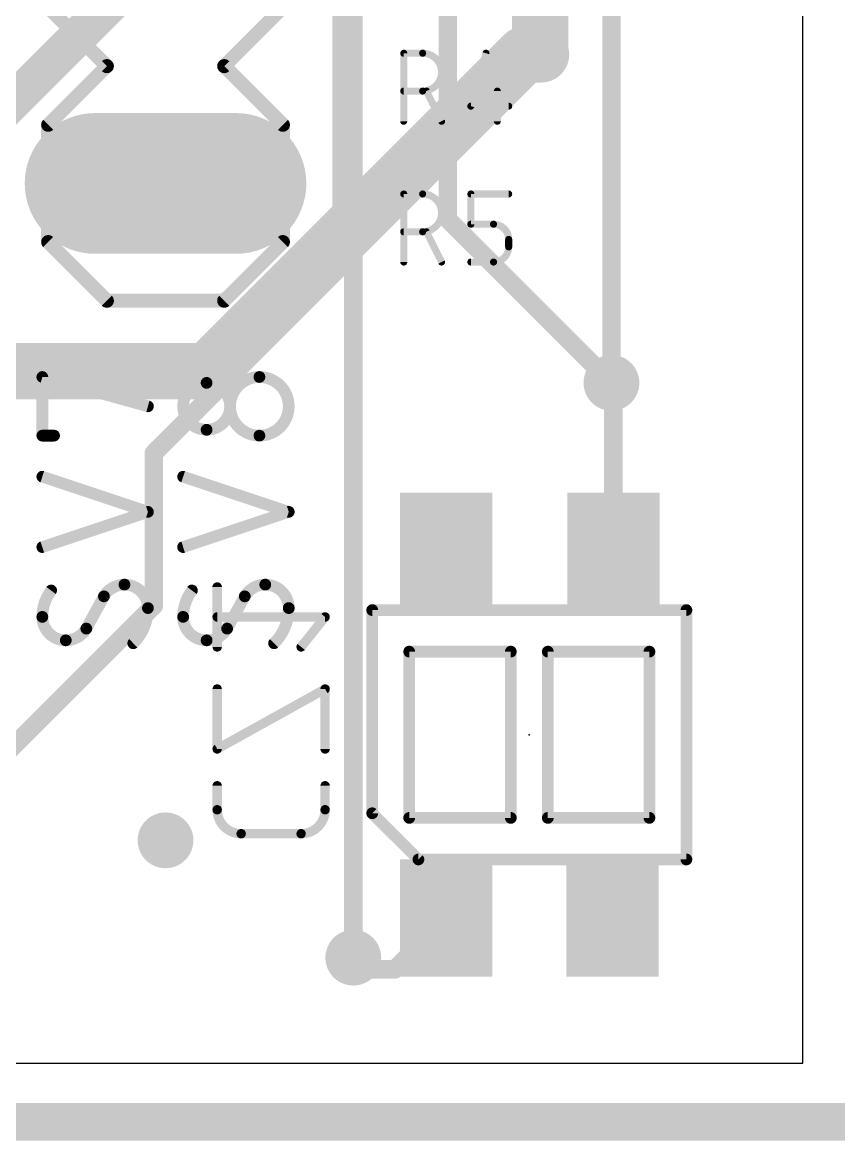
# Model space of a CAD drawing. Extents: x -2.4 to 71.8, y -0.8 to 95.3.
# Drawn here: x 44.55 to 53.39, y -0.84 to 11.27 of the extents above; entities that cross this region are included whole.
import ezdxf

# ---------------------------------------------------------------- set-up
doc = ezdxf.new("R2010")
doc.units = 0
for name, color, linetype in [('1', 12, 'CONTINUOUS'), ('15', 30, 'CONTINUOUS'), ('16', 132, 'CONTINUOUS'), ('17', 110, 'CONTINUOUS'), ('18', 110, 'CONTINUOUS'), ('2', 41, 'CONTINUOUS'), ('20', 31, 'CONTINUOUS'), ('21', 253, 'CONTINUOUS'), ('22', 253, 'CONTINUOUS'), ('24', 53, 'CONTINUOUS'), ('25', 253, 'CONTINUOUS'), ('26', 253, 'CONTINUOUS'), ('51', 253, 'CONTINUOUS')]:
    doc.layers.add(name, color=color, linetype=linetype)

# ---------------------------------------------------------------- blocks, each defined once
blk = doc.blocks.new('RECT')
blk.add_solid([(-0.5, -0.5), (0.5, -0.5), (-0.5, 0.5), (0.5, 0.5)])
blk = doc.blocks.new('LONGP100')
at = {"const_width": 1}
blk.add_lwpolyline([(-0.5, 0), (0.5, 0)], dxfattribs=at)
at = {"const_width": 0.5}
for points in [[(-0.5, 0.25, 1), (-0.5, -0.25)], [(0.5, -0.25, 1), (0.5, 0.25)]]:
    blk.add_lwpolyline(points, format="xyb", dxfattribs=at)
blk = doc.blocks.new('ROUNDP')
at = {"const_width": 0.5}
blk.add_lwpolyline([(0, -0.25, 1), (0, 0.25, 1), (0, -0.25)], format="xyb", dxfattribs=at)
blk = doc.blocks.new('ROUNDV')
at = {"const_width": 0.5}
blk.add_lwpolyline([(0, -0.25, 1), (0, 0.25, 1), (0, -0.25)], format="xyb", dxfattribs=at)

msp = doc.modelspace()

# ---------------------------------------------------------------- linework, layer by layer
at = {"layer": '1'}
for points, const_width in [([(50.157, 10.93), (50.157, 12.065)], 0.6096), ([(48.133, 1.143), (48.133, 12.184)], 0.2), ([(49.157, 9.136), (49.157, 12.065)], 0.2), ([(50.165, 10.922), (50.157, 10.93)], 0.6096), ([(50.927, 7.366), (49.157, 9.136)], 0.2), ([(42.926, 7.493), (45.212, 7.493)], 0.6096), ([(-2.032, -0.762), (71.501, -0.762)], 0.1524)]:
    msp.add_lwpolyline(points, dxfattribs=dict(at, const_width=const_width))
for points, const_width in [([(50.2648, 11.0378, 1), (50.0492, 10.8222)], 0.3048), ([(50.0572, 10.8142, 1), (50.2728, 11.0298)], 0.3048), ([(50.0046, 10.93, 1), (50.3094, 10.93)], 0.3048), ([(49.1924, 9.1714, 1), (49.1216, 9.1006)], 0.1), ([(49.107, 9.136, 1), (49.207, 9.136)], 0.1), ([(45.212, 7.3406, 1), (45.212, 7.6454)], 0.3048), ([(50.8916, 7.3306, 1), (50.9624, 7.4014)], 0.1), ([(48.083, 1.143, 1), (48.183, 1.143)], 0.1)]:
    msp.add_lwpolyline(points, format="xyb", dxfattribs=dict(at, const_width=const_width))
at = {"layer": '15'}
for points, const_width in [([(48.006, 15.494), (48.006, 8.636)], 0.2), ([(44.323, 10.287), (46.101, 12.065)], 0.4064), ([(48.006, 8.636), (45.974, 6.604)], 0.2), ([(45.974, 6.604), (45.974, 4.953)], 0.2), ([(45.974, 4.953), (44.069, 3.048)], 0.2), ([(-2.286, -0.635), (71.755, -0.635)], 0.1524)]:
    msp.add_lwpolyline(points, dxfattribs=dict(at, const_width=const_width))
at = {"layer": '15', "const_width": 0.1}
for points in [[(48.0414, 8.6006, 1), (47.9706, 8.6714)], [(47.956, 8.636, 1), (48.056, 8.636)], [(45.9386, 6.6394, 1), (46.0094, 6.5686)], [(46.024, 6.604, 1), (45.924, 6.604)], [(45.924, 4.953, 1), (46.024, 4.953)], [(46.0094, 4.9176, 1), (45.9386, 4.9884)]]:
    msp.add_lwpolyline(points, format="xyb", dxfattribs=at)
at = {"layer": '16'}
for points, const_width in [([(50.927, 12.7), (50.927, 7.366)], 0.2), ([(46.5553, 7.4929), (49.9844, 10.922)], 0.6096), ([(49.9844, 10.922), (50.165, 10.922)], 0.6096), ([(45.212, 7.493), (45.2121, 7.4929)], 0.6096), ([(46.5553, 7.4929), (45.2121, 7.4929)], 0.6096), ([(50.948, 7.345), (50.927, 7.366)], 0.2), ([(50.948, 5.541), (50.948, 7.345)], 0.2), ([(49.138, 1.571), (48.583, 1.016)], 0.2), ([(48.133, 1.016), (48.133, 1.143)], 0.2), ([(48.583, 1.016), (48.133, 1.016)], 0.2), ([(-1.016, -0.762), (71.628, -0.762)], 0.1524)]:
    msp.add_lwpolyline(points, dxfattribs=dict(at, const_width=const_width))
for points, const_width in [([(49.9844, 11.0744, 1), (49.9844, 10.7696)], 0.3048), ([(50.0921, 10.8142, 1), (49.8766, 11.0298)], 0.3048), ([(50.165, 10.7696, 1), (50.165, 11.0744)], 0.3048), ([(45.3198, 7.6008, 1), (45.1042, 7.3852)], 0.3048), ([(45.2121, 7.6453, 1), (45.2121, 7.3405)], 0.3048), ([(45.1043, 7.3851, 1), (45.3199, 7.6007)], 0.3048), ([(46.4475, 7.6007, 1), (46.663, 7.3851)], 0.3048), ([(46.5553, 7.3405, 1), (46.5553, 7.6453)], 0.3048), ([(50.9624, 7.4014, 1), (50.8916, 7.3306)], 0.1), ([(50.877, 7.366, 1), (50.977, 7.366)], 0.1), ([(50.998, 7.345, 1), (50.898, 7.345)], 0.1), ([(50.9126, 7.3096, 1), (50.9834, 7.3804)], 0.1), ([(50.898, 5.541, 1), (50.998, 5.541)], 0.1), ([(49.1734, 1.5356, 1), (49.1026, 1.6064)], 0.1), ([(48.183, 1.143, 1), (48.083, 1.143)], 0.1), ([(48.133, 1.066, 1), (48.133, 0.966)], 0.1), ([(48.5476, 1.0514, 1), (48.6184, 0.9806)], 0.1), ([(48.583, 0.966, 1), (48.583, 1.066)], 0.1), ([(48.083, 1.016, 1), (48.183, 1.016)], 0.1)]:
    msp.add_lwpolyline(points, format="xyb", dxfattribs=dict(at, const_width=const_width))
at = {"layer": '2', "const_width": 0.1524}
msp.add_lwpolyline([(-2.032, -0.508), (71.628, -0.508)], dxfattribs=at)
at = {"layer": '20'}
for p, q in [((53, 0), (53, 50)), ((0, 0), (53, 0))]:
    msp.add_line(p, q, dxfattribs=at)
at = {"layer": '21', "const_width": 0.1524}
for points in [[(45.466, 10.795), (44.831, 11.43)], [(47.371, 11.43), (46.736, 10.795)], [(44.831, 10.16), (45.466, 10.795)], [(46.736, 10.795), (47.371, 10.16)], [(44.831, 8.89), (44.831, 10.16)], [(47.371, 10.16), (47.371, 8.89)], [(45.466, 8.255), (44.831, 8.89)], [(47.371, 8.89), (46.736, 8.255)], [(46.736, 8.255), (45.466, 8.255)]]:
    msp.add_lwpolyline(points, dxfattribs=at)
at = {"layer": '21', "const_width": 0.0762}
for points in [[(45.4929, 10.7681, 1), (45.4391, 10.8219)], [(45.4391, 10.7681, 1), (45.4929, 10.8219)], [(46.7629, 10.8219, 1), (46.7091, 10.7681)], [(46.7091, 10.8219, 1), (46.7629, 10.7681)], [(44.8691, 10.16, 1), (44.7929, 10.16)], [(44.8041, 10.1869, 1), (44.8579, 10.1331)], [(47.4091, 10.16, 1), (47.3329, 10.16)], [(47.3441, 10.1331, 1), (47.3979, 10.1869)], [(44.8579, 8.9169, 1), (44.8041, 8.8631)], [(47.3979, 8.8631, 1), (47.3441, 8.9169)], [(44.7929, 8.89, 1), (44.8691, 8.89)], [(47.3329, 8.89, 1), (47.4091, 8.89)], [(45.466, 8.2931, 1), (45.466, 8.2169)], [(45.4391, 8.2281, 1), (45.4929, 8.2819)], [(46.7091, 8.2819, 1), (46.7629, 8.2281)], [(46.736, 8.2169, 1), (46.736, 8.2931)]]:
    msp.add_lwpolyline(points, format="xyb", dxfattribs=at)
at = {"layer": '22', "const_width": 0.0635}
for points in [[(48.3698, 4.906, 1), (48.3062, 4.906)], [(48.338, 4.9378, 1), (48.338, 4.8743)], [(51.7698, 4.906, 1), (51.7062, 4.906)], [(51.738, 4.8743, 1), (51.738, 4.9378)], [(48.738, 4.4878, 1), (48.738, 4.4243)], [(48.7698, 4.456, 1), (48.7062, 4.456)], [(49.8698, 4.456, 1), (49.8062, 4.456)], [(49.838, 4.4243, 1), (49.838, 4.4878)], [(50.2698, 4.456, 1), (50.2062, 4.456)], [(50.238, 4.4878, 1), (50.238, 4.4243)], [(51.3698, 4.456, 1), (51.3062, 4.456)], [(51.338, 4.4243, 1), (51.338, 4.4878)], [(48.3605, 2.7285, 1), (48.3155, 2.6835)], [(48.3062, 2.706, 1), (48.3698, 2.706)], [(48.738, 2.6878, 1), (48.738, 2.6242)], [(48.7062, 2.656, 1), (48.7698, 2.656)], [(49.8062, 2.656, 1), (49.8698, 2.656)], [(49.838, 2.6242, 1), (49.838, 2.6878)], [(50.238, 2.6878, 1), (50.238, 2.6242)], [(50.2062, 2.656, 1), (50.2698, 2.656)], [(51.3062, 2.656, 1), (51.3698, 2.656)], [(51.338, 2.6242, 1), (51.338, 2.6878)], [(48.838, 2.2378, 1), (48.838, 2.1742)], [(48.8155, 2.1835, 1), (48.8605, 2.2285)], [(51.7062, 2.206, 1), (51.7698, 2.206)], [(51.738, 2.1742, 1), (51.738, 2.2378)]]:
    msp.add_lwpolyline(points, format="xyb", dxfattribs=at)
at = {"layer": '22', "const_width": 0.127}
for points in [[(48.338, 2.706), (48.338, 4.906)], [(48.338, 4.906), (51.738, 4.906)], [(51.738, 4.906), (51.738, 2.206)], [(49.838, 4.456), (48.738, 4.456)], [(48.738, 4.456), (48.738, 2.656)], [(49.838, 2.656), (49.838, 4.456)], [(50.238, 4.456), (50.238, 2.656)], [(51.338, 4.456), (50.238, 4.456)], [(51.338, 2.656), (51.338, 4.456)], [(48.838, 2.206), (48.338, 2.706)], [(48.738, 2.656), (49.838, 2.656)], [(50.238, 2.656), (51.338, 2.656)], [(51.738, 2.206), (48.838, 2.206)]]:
    msp.add_lwpolyline(points, dxfattribs=at)
at = {"layer": '24'}
msp.add_point((50.038, 3.556), dxfattribs=at)
at = {"layer": '25'}
for points, const_width in [([(48.6791, 10.1981), (48.6791, 10.9347)], 0.0762), ([(48.6791, 10.9347), (48.8837, 10.9347)], 0.0762), ([(49.5692, 10.9347), (49.4055, 10.3618)], 0.0762), ([(48.8837, 10.5255), (48.6791, 10.5255)], 0.0762), ([(49.0883, 10.1981), (48.9246, 10.5255)], 0.0762), ([(49.692, 10.5255), (49.692, 10.1981)], 0.0762), ([(49.4055, 10.3618), (49.8147, 10.3618)], 0.0762), ([(48.6791, 8.6741), (48.6791, 9.4107)], 0.0762), ([(48.6791, 9.4107), (48.8837, 9.4107)], 0.0762), ([(49.4055, 9.0833), (49.4055, 9.4107)], 0.0762), ([(49.4055, 9.4107), (49.8147, 9.4107)], 0.0762), ([(49.651, 9.0833), (49.4055, 9.0833)], 0.0762), ([(48.8837, 9.0015), (48.6791, 9.0015)], 0.0762), ([(49.0883, 8.6741), (48.9246, 9.0015)], 0.0762), ([(49.8147, 8.8378), (49.8147, 8.9196)], 0.0762), ([(49.4055, 8.6741), (49.651, 8.6741)], 0.0762), ([(44.7675, 6.7945), (44.7675, 7.4295)], 0.127), ([(44.7675, 7.4295), (45.9105, 7.112)], 0.127), ([(44.8945, 6.7945), (44.7675, 6.7945)], 0.127), ([(45.9105, 5.969), (44.7675, 6.35)], 0.127), ([(47.4345, 5.969), (46.2915, 6.35)], 0.127), ([(44.7675, 5.588), (45.9105, 5.969)], 0.127), ([(46.2915, 5.588), (47.4345, 5.969)], 0.127), ([(45.4342, 5.0546), (45.2438, 4.7054)], 0.127), ([(46.9582, 5.0546), (46.7677, 4.7054)], 0.127)]:
    msp.add_lwpolyline(points, dxfattribs=dict(at, const_width=const_width))
for points, const_width in [([(48.6982, 10.9347, 1), (48.6601, 10.9347)], 0.0381), ([(48.6791, 10.9538, 1), (48.6791, 10.9157)], 0.0381), ([(48.8837, 10.5255, 1), (48.8837, 10.9347)], 0.0762), ([(48.8837, 10.9538, 1), (48.8837, 10.9157)], 0.0381), ([(48.8837, 10.9157, 1), (48.8837, 10.9538)], 0.0381), ([(49.5875, 10.9295, 1), (49.5509, 10.9399)], 0.0381), ([(48.6791, 10.5445, 1), (48.6791, 10.5064)], 0.0381), ([(48.8837, 10.5445, 1), (48.8837, 10.5064)], 0.0381), ([(48.8837, 10.5064, 1), (48.8837, 10.5445)], 0.0381), ([(48.9417, 10.534, 1), (48.9076, 10.517)], 0.0381), ([(49.711, 10.5255, 1), (49.6729, 10.5255)], 0.0381), ([(49.4055, 10.3808, 1), (49.4055, 10.3427)], 0.0381), ([(49.3872, 10.367, 1), (49.4238, 10.3566)], 0.0381), ([(49.8147, 10.3427, 1), (49.8147, 10.3808)], 0.0381), ([(48.6601, 10.1981, 1), (48.6982, 10.1981)], 0.0381), ([(49.0713, 10.1896, 1), (49.1054, 10.2066)], 0.0381), ([(49.6729, 10.1981, 1), (49.711, 10.1981)], 0.0381), ([(48.6791, 9.4298, 1), (48.6791, 9.3917)], 0.0381), ([(48.6982, 9.4107, 1), (48.6601, 9.4107)], 0.0381), ([(48.8837, 9.4298, 1), (48.8837, 9.3917)], 0.0381), ([(48.8837, 9.0015, 1), (48.8837, 9.4107)], 0.0762), ([(48.8837, 9.3917, 1), (48.8837, 9.4298)], 0.0381), ([(49.4055, 9.4298, 1), (49.4055, 9.3917)], 0.0381), ([(49.4246, 9.4107, 1), (49.3865, 9.4107)], 0.0381), ([(49.8147, 9.3917, 1), (49.8147, 9.4298)], 0.0381), ([(49.4055, 9.1024, 1), (49.4055, 9.0643)], 0.0381), ([(49.3865, 9.0833, 1), (49.4246, 9.0833)], 0.0381), ([(49.8147, 8.9196, 0.4142), (49.651, 9.0833)], 0.0762), ([(49.651, 9.1024, 1), (49.651, 9.0643)], 0.0381), ([(49.651, 9.0643, 1), (49.651, 9.1024)], 0.0381), ([(48.6791, 9.0205, 1), (48.6791, 8.9824)], 0.0381), ([(48.8837, 9.0205, 1), (48.8837, 8.9824)], 0.0381), ([(48.8837, 8.9824, 1), (48.8837, 9.0205)], 0.0381), ([(48.9417, 9.01, 1), (48.9076, 8.993)], 0.0381), ([(49.651, 8.6741, 0.4142), (49.8147, 8.8378)], 0.0762), ([(49.8338, 8.9196, 1), (49.7957, 8.9196)], 0.0381), ([(49.7957, 8.9196, 1), (49.8338, 8.9196)], 0.0381), ([(49.8338, 8.8378, 1), (49.7957, 8.8378)], 0.0381), ([(49.7957, 8.8378, 1), (49.8338, 8.8378)], 0.0381), ([(48.6601, 8.6741, 1), (48.6982, 8.6741)], 0.0381), ([(49.0713, 8.6656, 1), (49.1054, 8.6826)], 0.0381), ([(49.4055, 8.6932, 1), (49.4055, 8.6551)], 0.0381), ([(49.651, 8.6932, 1), (49.651, 8.6551)], 0.0381), ([(49.651, 8.6551, 1), (49.651, 8.6932)], 0.0381), ([(44.7993, 7.4295, 1), (44.7358, 7.4295)], 0.0635), ([(44.776, 7.4601, 1), (44.759, 7.3989)], 0.0635), ([(46.5455, 7.366, 1), (46.5455, 6.858)], 0.127), ([(46.5455, 6.858, 1), (46.5455, 7.366)], 0.127), ([(46.5455, 7.3978, 1), (46.5455, 7.3343)], 0.0635), ([(46.5455, 7.3343, 1), (46.5455, 7.3978)], 0.0635), ([(47.117, 7.4295, 1), (47.117, 6.7945)], 0.127), ([(47.117, 6.7945, 1), (47.117, 7.4295)], 0.127), ([(47.117, 7.4612, 1), (47.117, 7.3978)], 0.0635), ([(47.117, 7.3978, 1), (47.117, 7.4612)], 0.0635), ([(45.902, 7.0814, 1), (45.919, 7.1426)], 0.0635), ([(46.5455, 6.8898, 1), (46.5455, 6.8263)], 0.0635), ([(46.5455, 6.8263, 1), (46.5455, 6.8898)], 0.0635), ([(44.7675, 6.8262, 1), (44.7675, 6.7628)], 0.0635), ([(44.7358, 6.7945, 1), (44.7993, 6.7945)], 0.0635), ([(44.8945, 6.7628, 1), (44.8945, 6.8262)], 0.0635), ([(47.117, 6.8262, 1), (47.117, 6.7628)], 0.0635), ([(47.117, 6.7628, 1), (47.117, 6.8262)], 0.0635), ([(44.7775, 6.3801, 1), (44.7575, 6.3199)], 0.0635), ([(46.3015, 6.3801, 1), (46.2815, 6.3199)], 0.0635), ([(45.9205, 5.9389, 1), (45.9005, 5.9991)], 0.0635), ([(45.9005, 5.9389, 1), (45.9205, 5.9991)], 0.0635), ([(47.4445, 5.9389, 1), (47.4245, 5.9991)], 0.0635), ([(47.4245, 5.9389, 1), (47.4445, 5.9991)], 0.0635), ([(44.7575, 5.6181, 1), (44.7775, 5.5579)], 0.0635), ([(46.2815, 5.6181, 1), (46.3015, 5.5579)], 0.0635), ([(45.6565, 5.1816, 0.2656), (45.4342, 5.0546)], 0.127), ([(45.9105, 4.9276, 0.4142), (45.6565, 5.1816)], 0.127), ([(45.6565, 5.2134, 1), (45.6565, 5.1499)], 0.0635), ([(45.6565, 5.1499, 1), (45.6565, 5.2134)], 0.0635), ([(47.1805, 5.1816, 0.2656), (46.9582, 5.0546)], 0.127), ([(47.4345, 4.9276, 0.4142), (47.1805, 5.1816)], 0.127), ([(47.1805, 5.2134, 1), (47.1805, 5.1499)], 0.0635), ([(47.1805, 5.1499, 1), (47.1805, 5.2134)], 0.0635), ([(44.8628, 5.1181, 0.1623), (44.7675, 4.8323)], 0.127), ([(44.8881, 5.099, 1), (44.8374, 5.1372)], 0.0635), ([(45.4069, 5.0707, 1), (45.4616, 5.0385)], 0.0635), ([(45.4621, 5.0394, 1), (45.4064, 5.0698)], 0.0635), ([(46.3867, 5.1181, 0.1623), (46.2915, 4.8323)], 0.127), ([(46.4121, 5.099, 1), (46.3614, 5.1372)], 0.0635), ([(46.9309, 5.0707, 1), (46.9856, 5.0385)], 0.0635), ([(46.9861, 5.0394, 1), (46.9304, 5.0698)], 0.0635), ([(45.7518, 4.5466, 0.2), (45.9105, 4.9276)], 0.127), ([(45.9423, 4.9276, 1), (45.8787, 4.9276)], 0.0635), ([(47.2758, 4.5466, 0.2), (47.4345, 4.9276)], 0.127), ([(47.4663, 4.9276, 1), (47.4027, 4.9276)], 0.0635), ([(44.7675, 4.8323, 0.4142), (45.0215, 4.5784)], 0.127), ([(44.7993, 4.8323, 1), (44.7358, 4.8323)], 0.0635), ([(44.7358, 4.8323, 1), (44.7993, 4.8324)], 0.0635), ([(45.8787, 4.9276, 1), (45.9423, 4.9276)], 0.0635), ([(46.3233, 4.8323, 1), (46.2597, 4.8323)], 0.0635), ([(46.2597, 4.8323, 1), (46.3233, 4.8324)], 0.0635), ([(46.2915, 4.8323, 0.4142), (46.5455, 4.5784)], 0.127), ([(47.4027, 4.9276, 1), (47.4663, 4.9276)], 0.0635), ([(45.0215, 4.5784, 0.2656), (45.2438, 4.7054)], 0.127), ([(45.2159, 4.7206, 1), (45.2716, 4.6901)], 0.0635), ([(45.2711, 4.6892, 1), (45.2164, 4.7215)], 0.0635), ([(46.5455, 4.5784, 0.2656), (46.7677, 4.7054)], 0.127), ([(46.7399, 4.7206, 1), (46.7956, 4.6901)], 0.0635), ([(46.7951, 4.6892, 1), (46.7404, 4.7215)], 0.0635), ([(45.0215, 4.6101, 1), (45.0215, 4.5466)], 0.0635), ([(45.0215, 4.5466, 1), (45.0215, 4.6101)], 0.0635), ([(45.7294, 4.5691, 1), (45.7741, 4.5241)], 0.0635), ([(46.5455, 4.6101, 1), (46.5455, 4.5466)], 0.0635), ([(46.5455, 4.5466, 1), (46.5455, 4.6101)], 0.0635), ([(47.2534, 4.5691, 1), (47.2981, 4.5241)], 0.0635)]:
    msp.add_lwpolyline(points, format="xyb", dxfattribs=dict(at, const_width=const_width))
at = {"layer": '26', "const_width": 0.1016}
for points in [[(46.6598, 4.5071), (46.6598, 5.1562)], [(47.8282, 4.8316), (46.6598, 4.8316)], [(47.5686, 4.5071), (47.8282, 4.8316)], [(47.8282, 4.0513), (46.6598, 3.4022)], [(46.6598, 3.4022), (46.6598, 4.0513)], [(47.8282, 3.4022), (47.8282, 4.0513)], [(46.6598, 3.0038), (46.6598, 2.7441)], [(47.8282, 2.7441), (47.8282, 3.0038)], [(46.9194, 2.4845), (47.5686, 2.4845)]]:
    msp.add_lwpolyline(points, dxfattribs=at)
at = {"layer": '26'}
for points, const_width in [([(46.6852, 5.1562, 1), (46.6344, 5.1562)], 0.0508), ([(46.6598, 4.857, 1), (46.6598, 4.8062)], 0.0508), ([(47.848, 4.8158, 1), (47.8084, 4.8475)], 0.0508), ([(47.8282, 4.8062, 1), (47.8282, 4.857)], 0.0508), ([(46.6344, 4.5071, 1), (46.6852, 4.5071)], 0.0508), ([(47.5487, 4.523, 1), (47.5884, 4.4912)], 0.0508), ([(46.6852, 4.0513, 1), (46.6344, 4.0513)], 0.0508), ([(47.8536, 4.0513, 1), (47.8028, 4.0513)], 0.0508), ([(47.8405, 4.0291, 1), (47.8159, 4.0735)], 0.0508), ([(46.6475, 3.4244, 1), (46.6721, 3.38)], 0.0508), ([(46.6344, 3.4022, 1), (46.6852, 3.4022)], 0.0508), ([(47.8028, 3.4022, 1), (47.8536, 3.4022)], 0.0508), ([(46.6852, 3.0038, 1), (46.6344, 3.0038)], 0.0508), ([(47.8536, 3.0038, 1), (47.8028, 3.0038)], 0.0508), ([(46.6598, 2.7441, 0.4142), (46.9194, 2.4845)], 0.1016), ([(46.6852, 2.7441, 1), (46.6344, 2.7441)], 0.0508), ([(47.5686, 2.4845, 0.4142), (47.8282, 2.7441)], 0.1016), ([(47.8536, 2.7441, 1), (47.8028, 2.7441)], 0.0508), ([(46.6344, 2.7441, 1), (46.6852, 2.7441)], 0.0508), ([(47.8028, 2.7441, 1), (47.8536, 2.7441)], 0.0508), ([(46.9194, 2.5099, 1), (46.9194, 2.4591)], 0.0508), ([(46.9194, 2.4591, 1), (46.9194, 2.5099)], 0.0508), ([(47.5686, 2.5099, 1), (47.5686, 2.4591)], 0.0508), ([(47.5686, 2.4591, 1), (47.5686, 2.5099)], 0.0508)]:
    msp.add_lwpolyline(points, format="xyb", dxfattribs=dict(at, const_width=const_width))

# ---------------------------------------------------------------- block references
at = {"layer": '16', "xscale": 1.27, "rotation": 90}
for p in [(49.138, 5.541), (50.948, 5.541), (49.138, 1.571), (50.938, 1.571)]:
    msp.add_blockref('RECT', p, dxfattribs=at)
at = {"layer": '17', "xscale": 1.524, "yscale": 1.524}
for name in ['LONGP100', 'LONGP100', 'ROUNDP', 'ROUNDP']:
    msp.add_blockref(name, (46.101, 9.525), dxfattribs=at)
at = {"layer": '18', "xscale": 0.604, "yscale": 0.604}
for p in [(50.165, 10.922), (50.165, 10.922), (45.212, 7.493), (45.212, 7.493), (50.927, 7.366), (50.927, 7.366), (46.101, 2.413), (46.101, 2.413), (48.133, 1.143), (48.133, 1.143)]:
    msp.add_blockref('ROUNDV', p, dxfattribs=at)
at = {"layer": '51', "xscale": 0.508, "yscale": 0.508, "rotation": 270}
msp.add_blockref('RECT', (46.101, 9.525), dxfattribs=at)

doc.saveas('drawing.dxf')
